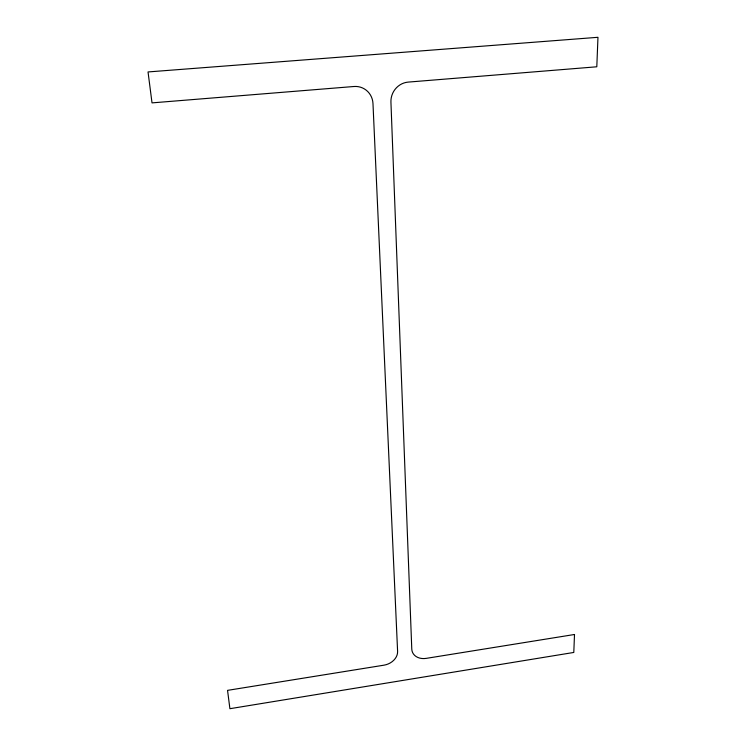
<?xml version="1.0" encoding="UTF-8"?>
<svg xmlns="http://www.w3.org/2000/svg" width="746" height="746" viewBox="0 0 746 746"><rect width="100%" height="100%" fill="white"/><g stroke="black" fill="none" stroke-linecap="round" stroke-linejoin="round"><path stroke-width="1.12" d="M574.504 634.492L573.795 652.452L229.908 708.7L227.549 690.367L383.948 665.18A14.594 11.423 -19.1 0 0 397.599 651.389L372.981 103.573A18.65 17.979 -63.8 0 0 353.986 86.499L152.016 102.883L148.034 71.942L597.966 37.3L596.8 66.786L408.221 82.097A18.65 17.587 -61.8 0 0 390.932 102.071L411.783 649.132A14.482 11.311 -21.1 0 0 426.274 658.364L574.504 634.492"/></g></svg>
